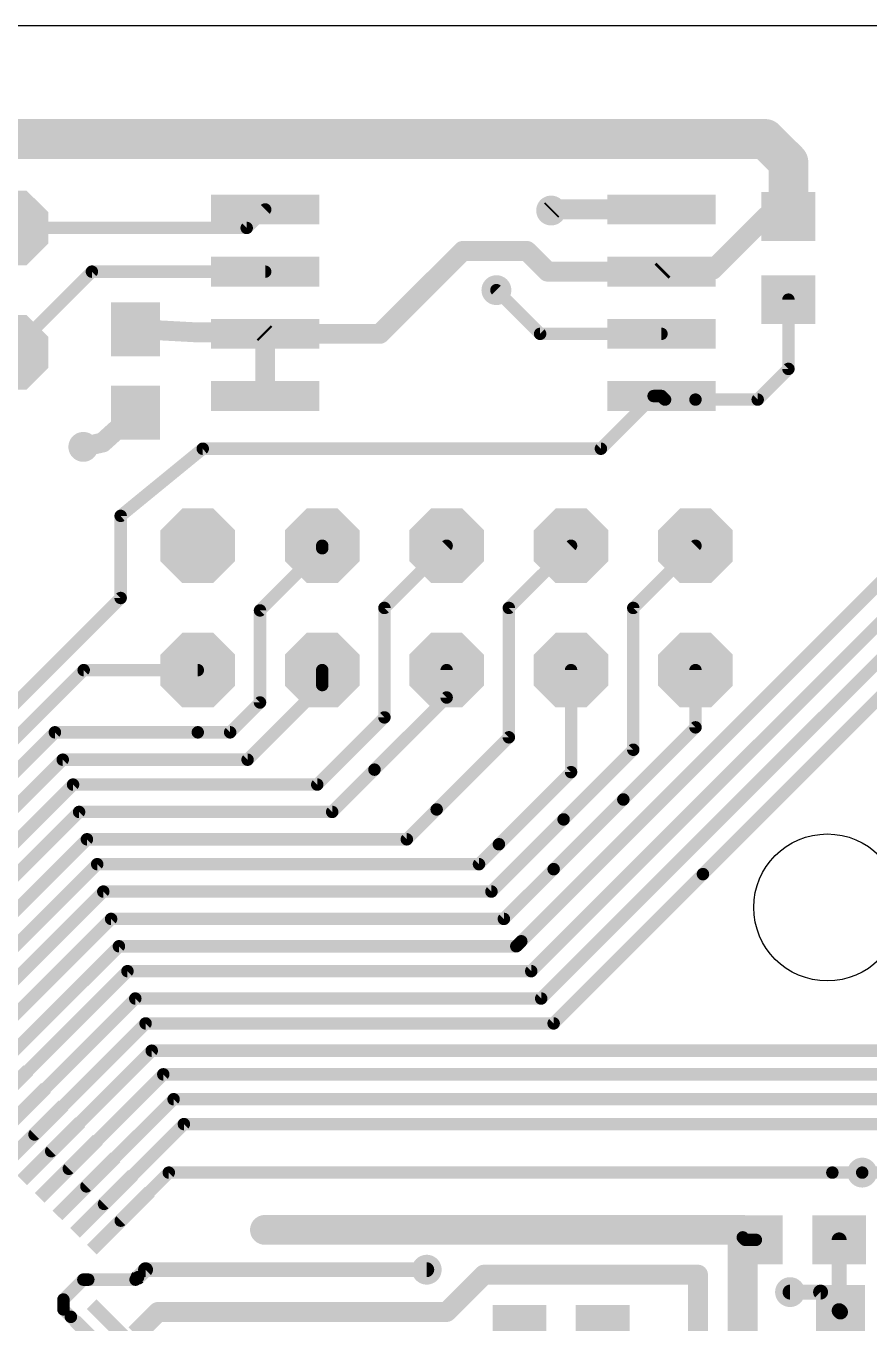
# Model space of a CAD drawing. Extents: x 0 to 81, y 1 to 51.
# Drawn here: x 53.64 to 70.85, y 24.51 to 51 of the extents above; entities that cross this region are included whole.
import ezdxf

# ---------------------------------------------------------------- set-up
doc = ezdxf.new("R2010")
doc.units = 0
for name, color, linetype in [('1', 22, 'CONTINUOUS'), ('17', 82, 'CONTINUOUS'), ('18', 82, 'CONTINUOUS'), ('20', 7, 'CONTINUOUS')]:
    doc.layers.add(name, color=color, linetype=linetype)

# ---------------------------------------------------------------- blocks, each defined once
blk = doc.blocks.new('OCTAGONP')
at = {"const_width": 0.5}
blk.add_lwpolyline([(-0.25, -0.1036), (-0.25, 0.1036), (-0.1036, 0.25), (0.1036, 0.25), (0.25, 0.1036), (0.25, -0.1036), (0.1036, -0.25), (-0.1036, -0.25), (-0.25, -0.1036), (-0.25, 0.1036)], dxfattribs=at)
blk = doc.blocks.new('RECT')
blk.add_solid([(-0.5, -0.5), (0.5, -0.5), (-0.5, 0.5), (0.5, 0.5)])
blk = doc.blocks.new('ROUNDV')
at = {"const_width": 0.5}
blk.add_lwpolyline([(0, -0.25, 1), (0, 0.25, 1), (0, -0.25)], format="xyb", dxfattribs=at)

msp = doc.modelspace()

# ---------------------------------------------------------------- linework, layer by layer
at = {"layer": '1'}
for points, const_width in [([(47.9298, 48.6918), (68.7324, 48.6918)], 0.8128), ([(68.7324, 48.6918), (69.0372, 48.387)], 0.8128), ([(69.0372, 48.387), (69.2073, 48.217)], 0.8128), ([(69.2073, 48.217), (69.2073, 47.1109)], 0.8128), ([(64.3858, 47.253), (64.3636, 47.2308)], 0.4064), ([(66.6158, 47.253), (64.3858, 47.253)], 0.4064), ([(58.5259, 47.253), (58.1481, 46.8752)], 0.254), ([(68.7517, 47.1109), (67.6656, 46.0248)], 0.4064), ([(69.2073, 47.1109), (68.7517, 47.1109)], 0.4064), ([(58.1481, 46.8752), (53.34, 46.8752)], 0.254), ([(60.8674, 44.713), (62.5602, 46.4058)], 0.4064), ([(62.5602, 46.4058), (63.8678, 46.4058)], 0.4064), ([(63.8678, 46.4058), (64.2906, 45.983)], 0.4064), ([(53.34, 44.3352), (54.9878, 45.983)], 0.254), ([(54.9878, 45.983), (58.5259, 45.983)], 0.254), ([(66.6158, 45.983), (64.2906, 45.983)], 0.4064), ([(66.6576, 46.0248), (66.6158, 45.983)], 0.4064), ([(67.6656, 46.0248), (66.6576, 46.0248)], 0.4064), ([(64.1382, 44.713), (63.246, 45.6052)], 0.254), ([(69.2073, 45.4109), (69.2073, 43.9973)], 0.254), ([(55.88, 44.8042), (55.9934, 44.8042)], 0.4064), ([(55.9934, 44.8042), (57.15, 44.7416)], 0.4064), ([(57.15, 44.7416), (58.4973, 44.7416)], 0.4064), ([(58.4973, 44.7416), (58.5259, 44.713)], 0.4064), ([(58.5259, 44.713), (60.1186, 44.713)], 0.4064), ([(58.5259, 44.713), (58.5259, 43.443)], 0.4064), ([(60.1186, 44.713), (60.8674, 44.713)], 0.4064), ([(66.6158, 44.713), (64.1382, 44.713)], 0.254), ([(69.2073, 43.9973), (68.58, 43.37)], 0.254), ([(65.3796, 42.3672), (66.4554, 43.443)], 0.254), ([(66.4554, 43.443), (66.6158, 43.443)], 0.254), ([(66.6887, 43.37), (66.6158, 43.443)], 0.254), ([(67.31, 43.37), (66.6887, 43.37)], 0.254), ([(68.58, 43.37), (67.31, 43.37)], 0.254), ([(55.88, 43.1042), (55.2078, 42.4946)], 0.4064), ([(55.2078, 42.4946), (54.8132, 42.4048)], 0.4064), ([(55.5752, 40.9956), (57.2516, 42.3672)], 0.254), ([(57.2516, 42.3672), (65.3796, 42.3672)], 0.254), ([(55.5752, 39.3189), (55.5752, 40.9956)], 0.254), ([(58.42, 39.0652), (59.69, 40.3352)], 0.254), ([(59.69, 40.3352), (59.69, 40.386)], 0.254), ([(60.96, 39.116), (62.23, 40.386)], 0.254), ([(63.5, 39.116), (64.77, 40.386)], 0.254), ([(71.7056, 40.2604), (63.754, 32.3088)], 0.254), ([(66.04, 39.116), (67.31, 40.386)], 0.254), ([(72.0358, 39.7778), (63.9572, 31.6992)], 0.254), ([(49.2188, 32.9625), (55.5752, 39.3189)], 0.254), ([(60.96, 36.8808), (60.96, 39.116)], 0.254), ([(63.5, 36.4744), (63.5, 39.116)], 0.254), ([(72.2898, 39.2698), (64.1604, 31.1404)], 0.254), ([(66.04, 36.2204), (66.04, 39.116)], 0.254), ([(58.42, 37.1856), (58.42, 39.0652)], 0.254), ([(67.4624, 33.6804), (72.4916, 38.7096)], 0.254), ([(49.578, 32.6033), (54.8207, 37.846)], 0.254), ([(54.8207, 37.846), (57.15, 37.846)], 0.254), ([(59.69, 37.5412), (59.69, 37.846)], 0.254), ([(62.23, 37.2872), (62.23, 37.846)], 0.254), ([(64.77, 35.7632), (64.77, 37.846)], 0.254), ([(67.31, 36.6776), (67.31, 37.846)], 0.254), ([(58.166, 36.0172), (59.69, 37.5412)], 0.254), ([(60.7568, 35.814), (62.23, 37.2872)], 0.254), ([(57.8104, 36.576), (58.42, 37.1856)], 0.254), ([(59.5884, 35.5092), (60.96, 36.8808)], 0.254), ([(49.9193, 32.262), (54.2332, 36.576)], 0.254), ([(54.2332, 36.576), (57.15, 36.576)], 0.254), ([(57.15, 36.576), (57.8104, 36.576)], 0.254), ([(62.0268, 35.0012), (63.5, 36.4744)], 0.254), ([(65.8368, 35.2044), (67.31, 36.6776)], 0.254), ([(64.6176, 34.798), (66.04, 36.2204)], 0.254), ([(50.2785, 31.9028), (54.3929, 36.0172)], 0.254), ([(54.3929, 36.0172), (58.166, 36.0172)], 0.254), ([(59.8932, 34.9504), (60.7568, 35.814)], 0.254), ([(63.2968, 34.29), (64.77, 35.7632)], 0.254), ([(50.6377, 31.5436), (54.6033, 35.5092)], 0.254), ([(54.6033, 35.5092), (59.5884, 35.5092)], 0.254), ([(64.4144, 33.782), (65.8368, 35.2044)], 0.254), ([(50.9789, 31.2024), (54.727, 34.9504)], 0.254), ([(54.727, 34.9504), (59.8932, 34.9504)], 0.254), ([(61.4172, 34.3916), (62.0268, 35.0012)], 0.254), ([(63.1444, 33.3248), (64.6176, 34.798)], 0.254), ([(51.3382, 30.8432), (54.8866, 34.3916)], 0.254), ([(54.8866, 34.3916), (61.4172, 34.3916)], 0.254), ([(62.8904, 33.8836), (63.2968, 34.29)], 0.254), ([(51.6974, 30.4839), (55.097, 33.8836)], 0.254), ([(55.097, 33.8836), (62.8904, 33.8836)], 0.254), ([(63.3984, 32.766), (64.4144, 33.782)], 0.254), ([(67.4624, 33.6804), (64.4144, 30.6324)], 0.254), ([(52.0386, 30.1427), (55.2207, 33.3248)], 0.254), ([(55.2207, 33.3248), (63.1444, 33.3248)], 0.254), ([(52.3978, 29.7835), (55.3803, 32.766)], 0.254), ([(55.3803, 32.766), (63.3984, 32.766)], 0.254), ([(55.54, 32.2072), (52.757, 29.4243)], 0.254), ([(63.6524, 32.2072), (55.54, 32.2072)], 0.254), ([(63.754, 32.3088), (63.6524, 32.2072)], 0.254), ([(55.7145, 31.6992), (53.0983, 29.083)], 0.254), ([(63.9572, 31.6992), (55.7145, 31.6992)], 0.254), ([(55.8741, 31.1404), (53.4575, 28.7238)], 0.254), ([(64.1604, 31.1404), (55.8741, 31.1404)], 0.254), ([(53.8167, 28.3646), (56.0845, 30.6324)], 0.254), ([(64.4144, 30.6324), (56.0845, 30.6324)], 0.254), ([(54.158, 28.0234), (56.2096, 30.075)], 0.254), ([(56.2096, 30.075), (73.2748, 30.075)], 0.254), ([(54.5172, 27.6641), (56.4454, 29.5924)], 0.254), ([(56.4454, 29.5924), (73.2748, 29.5924)], 0.254), ([(54.8764, 27.3049), (56.6558, 29.0844)], 0.254), ([(56.6558, 29.0844), (73.2748, 29.0844)], 0.254), ([(55.2356, 26.9457), (56.8663, 28.5764)], 0.254), ([(56.8663, 28.5764), (73.2748, 28.5764)], 0.254), ([(55.5768, 26.6045), (56.5582, 27.5858)], 0.254), ([(56.5582, 27.5858), (70.104, 27.5858)], 0.254), ([(70.104, 27.5858), (70.7136, 27.5858)], 0.254), ([(70.7136, 27.5858), (70.104, 27.5858)], 0.254), ([(70.7136, 27.5858), (71.882, 27.5858)], 0.254), ([(67.056, 26.416), (58.5216, 26.416)], 0.6096), ([(67.056, 26.416), (68.2752, 26.416)], 0.6096), ([(68.2752, 26.416), (68.2752, 26.2636)], 0.6096), ([(68.2752, 26.2636), (68.2752, 23.876)], 0.6096), ([(68.326, 26.2128), (68.2752, 26.2636)], 0.254), ([(68.5428, 26.2128), (68.326, 26.2128)], 0.254), ([(70.2428, 24.7668), (70.2428, 26.2128)], 0.3048), ([(56.0832, 25.6032), (55.9308, 25.4508)], 0.3048), ([(61.8236, 25.6032), (56.0832, 25.6032)], 0.3048), ([(62.23, 24.7396), (62.992, 25.5016)], 0.4064), ([(62.992, 25.5016), (66.3956, 25.5016)], 0.4064), ([(66.3956, 25.5016), (67.3608, 25.5016)], 0.4064), ([(67.3608, 25.5016), (67.3608, 23.4696)], 0.4064), ([(54.4068, 24.9936), (54.8132, 25.4)], 0.254), ([(54.8132, 25.4), (54.9148, 25.4)], 0.254), ([(54.9148, 25.4), (55.88, 25.4)], 0.254), ([(55.88, 25.4), (55.9308, 25.4508)], 0.254), ([(69.8636, 25.146), (69.2404, 25.146)], 0.3048), ([(70.2428, 24.7668), (69.8636, 25.146)], 0.3048), ([(54.4068, 24.7931), (54.4068, 24.9936)], 0.254), ([(54.5592, 24.6407), (54.4068, 24.7931)], 0.254), ([(56.3372, 24.7396), (55.88, 24.2824)], 0.4064), ([(56.3372, 24.7396), (62.23, 24.7396)], 0.4064), ([(70.27, 24.7396), (70.2428, 24.7668)], 0.3048), ([(70.2428, 24.7668), (70.27, 24.7396)], 0.3048), ([(54.5592, 24.6407), (55.2356, 23.9643)], 0.254)]:
    msp.add_lwpolyline(points, dxfattribs=dict(at, const_width=const_width))
for points, const_width in [([(68.8761, 48.8355, 1), (68.5887, 48.5481)], 0.4064), ([(68.7324, 48.4886, 1), (68.7324, 48.895)], 0.4064), ([(69.1809, 48.5307, 1), (68.8935, 48.2433)], 0.4064), ([(68.8935, 48.2433, 1), (69.1809, 48.5307)], 0.4064), ([(69.4104, 48.217, 1), (69.0041, 48.217)], 0.4064), ([(69.0636, 48.0733, 1), (69.3509, 48.3606)], 0.4064), ([(64.3858, 47.3546, 1), (64.3858, 47.1514)], 0.2032), ([(64.4576, 47.1812, 1), (64.314, 47.3248)], 0.2032), ([(66.6158, 47.1514, 1), (66.6158, 47.3546)], 0.2032), ([(58.5708, 47.2081, 1), (58.4809, 47.2979)], 0.127), ([(64.2918, 47.3026, 1), (64.4354, 47.159)], 0.2032), ([(68.7517, 47.2125, 1), (68.7517, 47.0093)], 0.2032), ([(68.8235, 47.0391, 1), (68.6799, 47.1827)], 0.2032), ([(69.0041, 47.1109, 1), (69.4104, 47.1109)], 0.4064), ([(69.2073, 47.0093, 1), (69.2073, 47.2125)], 0.2032), ([(58.1031, 46.9201, 1), (58.193, 46.8303)], 0.127), ([(58.1481, 46.8117, 1), (58.1481, 46.9387)], 0.127), ([(62.5602, 46.5074, 1), (62.5602, 46.3042)], 0.2032), ([(62.632, 46.334, 1), (62.4884, 46.4776)], 0.2032), ([(63.9396, 46.4776, 1), (63.796, 46.334)], 0.2032), ([(63.8678, 46.3042, 1), (63.8678, 46.5074)], 0.2032), ([(54.9878, 46.0465, 1), (54.9878, 45.9195)], 0.127), ([(55.0327, 45.9381, 1), (54.9429, 46.0279)], 0.127), ([(58.5259, 45.9195, 1), (58.5259, 46.0465)], 0.127), ([(64.2906, 46.0846, 1), (64.2906, 45.8814)], 0.2032), ([(64.2188, 45.9112, 1), (64.3624, 46.0548)], 0.2032), ([(66.5439, 46.0548, 1), (66.6876, 45.9112)], 0.2032), ([(66.6576, 46.1264, 1), (66.6576, 45.9232)], 0.2032), ([(66.7294, 45.953, 1), (66.5857, 46.0966)], 0.2032), ([(66.6158, 45.8814, 1), (66.6158, 46.0846)], 0.2032), ([(67.5938, 46.0966, 1), (67.7374, 45.953)], 0.2032), ([(67.6656, 45.9232, 1), (67.6656, 46.1264)], 0.2032), ([(63.2909, 45.6501, 1), (63.2011, 45.5603)], 0.127), ([(69.2708, 45.4109, 1), (69.1437, 45.4109)], 0.127), ([(55.88, 44.9058, 1), (55.88, 44.7026)], 0.2032), ([(55.9989, 44.9057, 1), (55.9879, 44.7027)], 0.2032), ([(55.9934, 44.7026, 1), (55.9934, 44.9058)], 0.2032), ([(57.15, 44.8432, 1), (57.15, 44.64)], 0.2032), ([(57.1445, 44.6401, 1), (57.1555, 44.8431)], 0.2032), ([(58.5691, 44.8134, 1), (58.4254, 44.6698)], 0.2032), ([(58.5259, 44.8146, 1), (58.5259, 44.6114)], 0.2032), ([(58.6275, 44.713, 1), (58.4243, 44.713)], 0.2032), ([(58.454, 44.6412, 1), (58.5977, 44.7848)], 0.2032), ([(58.4973, 44.64, 1), (58.4973, 44.8432)], 0.2032), ([(60.1186, 44.8146, 1), (60.1186, 44.6114)], 0.2032), ([(60.1186, 44.6114, 1), (60.1186, 44.8146)], 0.2032), ([(60.7956, 44.7848, 1), (60.9392, 44.6412)], 0.2032), ([(60.8674, 44.6114, 1), (60.8674, 44.8146)], 0.2032), ([(64.1382, 44.7765, 1), (64.1382, 44.6495)], 0.127), ([(64.0933, 44.6681, 1), (64.1831, 44.7579)], 0.127), ([(66.6158, 44.6495, 1), (66.6158, 44.7765)], 0.127), ([(69.1437, 43.9973, 1), (69.2708, 43.9973)], 0.127), ([(69.2522, 43.9523, 1), (69.1623, 44.0422)], 0.127), ([(58.4243, 43.443, 1), (58.6275, 43.443)], 0.2032), ([(66.4554, 43.5065, 1), (66.4554, 43.3795)], 0.127), ([(66.5003, 43.3981, 1), (66.4105, 43.4879)], 0.127), ([(66.6607, 43.4879, 1), (66.5708, 43.3981)], 0.127), ([(66.6158, 43.3795, 1), (66.6158, 43.5065)], 0.127), ([(66.6887, 43.4335, 1), (66.6887, 43.3065)], 0.127), ([(66.6438, 43.3251, 1), (66.7337, 43.4149)], 0.127), ([(67.31, 43.4335, 1), (67.31, 43.3065)], 0.127), ([(67.31, 43.3065, 1), (67.31, 43.4335)], 0.127), ([(68.5351, 43.4149, 1), (68.6249, 43.3251)], 0.127), ([(68.58, 43.3065, 1), (68.58, 43.4335)], 0.127), ([(55.9483, 43.0289, 1), (55.8117, 43.1795)], 0.2032), ([(55.1395, 42.5699, 1), (55.2761, 42.4193)], 0.2032), ([(55.2303, 42.3955, 1), (55.1853, 42.5937)], 0.2032), ([(54.7907, 42.5039, 1), (54.8357, 42.3057)], 0.2032), ([(57.2516, 42.4307, 1), (57.2516, 42.3037)], 0.127), ([(57.2918, 42.3181, 1), (57.2114, 42.4163)], 0.127), ([(65.3347, 42.4121, 1), (65.4245, 42.3223)], 0.127), ([(65.3796, 42.3037, 1), (65.3796, 42.4307)], 0.127), ([(55.6387, 40.9956, 1), (55.5117, 40.9956)], 0.127), ([(55.535, 41.0447, 1), (55.6154, 40.9465)], 0.127), ([(59.7535, 40.386, 1), (59.6265, 40.386)], 0.127), ([(59.6265, 40.3352, 1), (59.7535, 40.3352)], 0.127), ([(59.7349, 40.2903, 1), (59.6451, 40.3801)], 0.127), ([(62.2749, 40.3411, 1), (62.1851, 40.4309)], 0.127), ([(64.8149, 40.3411, 1), (64.7251, 40.4309)], 0.127), ([(67.3549, 40.3411, 1), (67.2651, 40.4309)], 0.127), ([(55.5117, 39.3189, 1), (55.6387, 39.3189)], 0.127), ([(55.6201, 39.274, 1), (55.5303, 39.3638)], 0.127), ([(61.0235, 39.116, 1), (60.8965, 39.116)], 0.127), ([(60.9151, 39.1609, 1), (61.0049, 39.0711)], 0.127), ([(63.5635, 39.116, 1), (63.4365, 39.116)], 0.127), ([(63.4551, 39.1609, 1), (63.5449, 39.0711)], 0.127), ([(66.1035, 39.116, 1), (65.9765, 39.116)], 0.127), ([(65.9951, 39.1609, 1), (66.0849, 39.0711)], 0.127), ([(58.4835, 39.0652, 1), (58.3565, 39.0652)], 0.127), ([(58.3751, 39.1101, 1), (58.4649, 39.0203)], 0.127), ([(54.8207, 37.9095, 1), (54.8207, 37.7825)], 0.127), ([(54.8656, 37.8011, 1), (54.7758, 37.8909)], 0.127), ([(57.15, 37.7825, 1), (57.15, 37.9095)], 0.127), ([(59.7535, 37.846, 1), (59.6265, 37.846)], 0.127), ([(62.2935, 37.846, 1), (62.1665, 37.846)], 0.127), ([(64.8335, 37.846, 1), (64.7065, 37.846)], 0.127), ([(67.3735, 37.846, 1), (67.2465, 37.846)], 0.127), ([(59.7349, 37.4963, 1), (59.6451, 37.5861)], 0.127), ([(59.6265, 37.5412, 1), (59.7535, 37.5412)], 0.127), ([(62.1665, 37.2872, 1), (62.2935, 37.2872)], 0.127), ([(62.2749, 37.2423, 1), (62.1851, 37.3321)], 0.127), ([(58.3565, 37.1856, 1), (58.4835, 37.1856)], 0.127), ([(58.4649, 37.1407, 1), (58.3751, 37.2305)], 0.127), ([(60.8965, 36.8808, 1), (61.0235, 36.8808)], 0.127), ([(61.0049, 36.8359, 1), (60.9151, 36.9257)], 0.127), ([(54.2332, 36.6395, 1), (54.2332, 36.5125)], 0.127), ([(54.2781, 36.5311, 1), (54.1883, 36.6209)], 0.127), ([(57.15, 36.6395, 1), (57.15, 36.5125)], 0.127), ([(57.15, 36.5125, 1), (57.15, 36.6395)], 0.127), ([(57.7655, 36.6209, 1), (57.8553, 36.5311)], 0.127), ([(57.8104, 36.5125, 1), (57.8104, 36.6395)], 0.127), ([(63.5449, 36.4295, 1), (63.4551, 36.5193)], 0.127), ([(67.2465, 36.6776, 1), (67.3735, 36.6776)], 0.127), ([(67.3549, 36.6327, 1), (67.2651, 36.7225)], 0.127), ([(63.4365, 36.4744, 1), (63.5635, 36.4744)], 0.127), ([(66.0849, 36.1755, 1), (65.9951, 36.2653)], 0.127), ([(54.3929, 36.0807, 1), (54.3929, 35.9537)], 0.127), ([(54.4378, 35.9723, 1), (54.348, 36.0621)], 0.127), ([(58.1211, 36.0621, 1), (58.2109, 35.9723)], 0.127), ([(58.166, 35.9537, 1), (58.166, 36.0807)], 0.127), ([(65.9765, 36.2204, 1), (66.1035, 36.2204)], 0.127), ([(60.7119, 35.8589, 1), (60.8017, 35.7691)], 0.127), ([(60.8017, 35.7691, 1), (60.7119, 35.8589)], 0.127), ([(64.7065, 35.7632, 1), (64.8335, 35.7632)], 0.127), ([(64.8149, 35.7183, 1), (64.7251, 35.8081)], 0.127), ([(54.6033, 35.5727, 1), (54.6033, 35.4457)], 0.127), ([(54.6482, 35.4643, 1), (54.5584, 35.5541)], 0.127), ([(59.5435, 35.5541, 1), (59.6333, 35.4643)], 0.127), ([(59.5884, 35.4457, 1), (59.5884, 35.5727)], 0.127), ([(65.7919, 35.2493, 1), (65.8817, 35.1595)], 0.127), ([(65.8817, 35.1595, 1), (65.7919, 35.2493)], 0.127), ([(54.727, 35.0139, 1), (54.727, 34.8869)], 0.127), ([(54.7719, 34.9055, 1), (54.6821, 34.9953)], 0.127), ([(59.8483, 34.9953, 1), (59.9381, 34.9055)], 0.127), ([(59.8932, 34.8869, 1), (59.8932, 35.0139)], 0.127), ([(61.9819, 35.0461, 1), (62.0717, 34.9563)], 0.127), ([(62.0717, 34.9563, 1), (61.9819, 35.0461)], 0.127), ([(64.5727, 34.8429, 1), (64.6625, 34.7531)], 0.127), ([(64.6625, 34.7531, 1), (64.5727, 34.8429)], 0.127), ([(54.8866, 34.4551, 1), (54.8866, 34.3281)], 0.127), ([(54.9315, 34.3467, 1), (54.8417, 34.4365)], 0.127), ([(61.3723, 34.4365, 1), (61.4621, 34.3467)], 0.127), ([(61.4172, 34.3281, 1), (61.4172, 34.4551)], 0.127), ([(63.2519, 34.3349, 1), (63.3417, 34.2451)], 0.127), ([(63.3417, 34.2451, 1), (63.2519, 34.3349)], 0.127), ([(55.097, 33.9471, 1), (55.097, 33.8201)], 0.127), ([(55.1419, 33.8387, 1), (55.0521, 33.9285)], 0.127), ([(62.8455, 33.9285, 1), (62.9353, 33.8387)], 0.127), ([(62.8904, 33.8201, 1), (62.8904, 33.9471)], 0.127), ([(64.4593, 33.7371, 1), (64.3695, 33.8269)], 0.127), ([(64.3695, 33.8269, 1), (64.4593, 33.7371)], 0.127), ([(67.4175, 33.7253, 1), (67.5073, 33.6355)], 0.127), ([(67.5073, 33.6355, 1), (67.4175, 33.7253)], 0.127), ([(55.2207, 33.3883, 1), (55.2207, 33.2613)], 0.127), ([(55.2656, 33.2799, 1), (55.1758, 33.3697)], 0.127), ([(63.0995, 33.3697, 1), (63.1893, 33.2799)], 0.127), ([(63.1444, 33.2613, 1), (63.1444, 33.3883)], 0.127), ([(55.3803, 32.8295, 1), (55.3803, 32.7025)], 0.127), ([(55.4252, 32.7211, 1), (55.3354, 32.8109)], 0.127), ([(63.3535, 32.8109, 1), (63.4433, 32.7211)], 0.127), ([(63.3984, 32.7025, 1), (63.3984, 32.8295)], 0.127), ([(55.54, 32.2707, 1), (55.54, 32.1437)], 0.127), ([(55.5849, 32.1623, 1), (55.4951, 32.2521)], 0.127), ([(63.6075, 32.2521, 1), (63.6973, 32.1623)], 0.127), ([(63.6524, 32.1437, 1), (63.6524, 32.2707)], 0.127), ([(63.7091, 32.3537, 1), (63.7989, 32.2639)], 0.127), ([(63.7989, 32.2639, 1), (63.7091, 32.3537)], 0.127), ([(55.7145, 31.7627, 1), (55.7145, 31.6357)], 0.127), ([(55.7594, 31.6543, 1), (55.6696, 31.7441)], 0.127), ([(63.9123, 31.7441, 1), (64.0021, 31.6543)], 0.127), ([(63.9572, 31.6357, 1), (63.9572, 31.7627)], 0.127), ([(55.8741, 31.2039, 1), (55.8741, 31.0769)], 0.127), ([(55.919, 31.0955, 1), (55.8292, 31.1853)], 0.127), ([(64.1604, 31.0769, 1), (64.1604, 31.2039)], 0.127), ([(64.1155, 31.1853, 1), (64.2053, 31.0955)], 0.127), ([(56.0845, 30.6959, 1), (56.0845, 30.5689)], 0.127), ([(56.1294, 30.5875, 1), (56.0396, 30.6773)], 0.127), ([(64.3695, 30.6773, 1), (64.4593, 30.5875)], 0.127), ([(64.4144, 30.5689, 1), (64.4144, 30.6959)], 0.127), ([(56.2096, 30.1385, 1), (56.2096, 30.0115)], 0.127), ([(56.2545, 30.0301, 1), (56.1647, 30.1199)], 0.127), ([(56.4454, 29.6559, 1), (56.4454, 29.5289)], 0.127), ([(56.4903, 29.5475, 1), (56.4005, 29.6373)], 0.127), ([(56.6558, 29.1479, 1), (56.6558, 29.0209)], 0.127), ([(56.7007, 29.0395, 1), (56.6109, 29.1293)], 0.127), ([(56.8663, 28.6399, 1), (56.8663, 28.5129)], 0.127), ([(56.9112, 28.5315, 1), (56.8214, 28.6213)], 0.127), ([(53.7718, 28.4095, 1), (53.8616, 28.3197)], 0.127), ([(54.1131, 28.0683, 1), (54.2029, 27.9785)], 0.127), ([(54.4723, 27.709, 1), (54.5621, 27.6192)], 0.127), ([(56.5582, 27.6493, 1), (56.5582, 27.5223)], 0.127), ([(56.6031, 27.5409, 1), (56.5133, 27.6307)], 0.127), ([(70.104, 27.6493, 1), (70.104, 27.5223)], 0.127), ([(70.104, 27.6493, 1), (70.104, 27.5223)], 0.127), ([(70.104, 27.5223, 1), (70.104, 27.6493)], 0.127), ([(70.7136, 27.6493, 1), (70.7136, 27.5223)], 0.127), ([(70.7136, 27.5223, 1), (70.7136, 27.6493)], 0.127), ([(70.7136, 27.5223, 1), (70.7136, 27.6493)], 0.127), ([(54.8315, 27.3498, 1), (54.9213, 27.26)], 0.127), ([(55.1907, 26.9906, 1), (55.2805, 26.9008)], 0.127), ([(55.5319, 26.6494, 1), (55.6217, 26.5596)], 0.127), ([(58.5216, 26.5684, 1), (58.5216, 26.2636)], 0.3048), ([(67.056, 26.5684, 1), (67.056, 26.2636)], 0.3048), ([(67.056, 26.2636, 1), (67.056, 26.5684)], 0.3048), ([(68.4276, 26.416, 1), (68.1228, 26.416)], 0.3048), ([(68.4276, 26.2636, 1), (68.1228, 26.2636)], 0.3048), ([(68.2752, 26.2636, 1), (68.2752, 26.5684)], 0.3048), ([(68.1228, 26.2636, 1), (68.4276, 26.2636)], 0.3048), ([(68.3201, 26.3085, 1), (68.2303, 26.2187)], 0.127), ([(68.326, 26.2763, 1), (68.326, 26.1493)], 0.127), ([(68.2811, 26.1679, 1), (68.3709, 26.2577)], 0.127), ([(68.5428, 26.1493, 1), (68.5428, 26.2763)], 0.127), ([(70.319, 26.2128, 1), (70.1666, 26.2128)], 0.1524), ([(56.0832, 25.6794, 1), (56.0832, 25.527)], 0.1524), ([(56.1371, 25.5493, 1), (56.0293, 25.6571)], 0.1524), ([(61.8236, 25.527, 1), (61.8236, 25.6794)], 0.1524), ([(62.992, 25.6032, 1), (62.992, 25.4)], 0.2032), ([(63.0638, 25.4298, 1), (62.9202, 25.5734)], 0.2032), ([(66.3956, 25.6032, 1), (66.3956, 25.4)], 0.2032), ([(66.3956, 25.4, 1), (66.3956, 25.6032)], 0.2032), ([(67.4624, 25.5016, 1), (67.2592, 25.5016)], 0.2032), ([(67.3608, 25.4, 1), (67.3608, 25.6032)], 0.2032), ([(54.8132, 25.4635, 1), (54.8132, 25.3365)], 0.127), ([(54.8581, 25.3551, 1), (54.7683, 25.4449)], 0.127), ([(54.9148, 25.4635, 1), (54.9148, 25.3365)], 0.127), ([(54.9148, 25.3365, 1), (54.9148, 25.4635)], 0.127), ([(55.8351, 25.4449, 1), (55.9249, 25.3551)], 0.127), ([(55.8769, 25.5047, 1), (55.9847, 25.3969)], 0.1524), ([(55.88, 25.3365, 1), (55.88, 25.4635)], 0.127), ([(55.9757, 25.4059, 1), (55.8859, 25.4957)], 0.127), ([(69.2404, 25.2222, 1), (69.2404, 25.0698)], 0.1524), ([(69.9175, 25.1999, 1), (69.8097, 25.0921)], 0.1524), ([(69.8636, 25.0698, 1), (69.8636, 25.2222)], 0.1524), ([(54.4703, 24.9936, 1), (54.3433, 24.9936)], 0.127), ([(54.3619, 25.0385, 1), (54.4517, 24.9487)], 0.127), ([(54.4517, 24.838, 1), (54.3619, 24.7482)], 0.127), ([(56.3372, 24.8412, 1), (56.3372, 24.638)], 0.2032), ([(56.409, 24.6678, 1), (56.2654, 24.8114)], 0.2032), ([(62.1582, 24.8114, 1), (62.3018, 24.6678)], 0.2032), ([(62.23, 24.638, 1), (62.23, 24.8412)], 0.2032), ([(70.2967, 24.8207, 1), (70.1889, 24.7129)], 0.1524), ([(70.2967, 24.8207, 1), (70.1889, 24.7129)], 0.1524), ([(54.3433, 24.7931, 1), (54.4703, 24.7931)], 0.127), ([(54.6041, 24.6856, 1), (54.5143, 24.5958)], 0.127), ([(54.5143, 24.5958, 1), (54.6041, 24.6856)], 0.127), ([(70.1666, 24.7668, 1), (70.319, 24.7668)], 0.1524), ([(70.1889, 24.7129, 1), (70.2967, 24.8207)], 0.1524), ([(70.2161, 24.6857, 1), (70.3239, 24.7935)], 0.1524), ([(70.2161, 24.6857, 1), (70.3239, 24.7935)], 0.1524)]:
    msp.add_lwpolyline(points, format="xyb", dxfattribs=dict(at, const_width=const_width))
at = {"layer": '20'}
msp.add_line((81, 51), (0, 51), dxfattribs=at)
msp.add_circle((70, 33), 1.5, dxfattribs=at)

# ---------------------------------------------------------------- block references
at = {"layer": '1'}
for p, xscale, yscale, rotation in [((58.5259, 47.253), 0.6096, 2.2098, 90), ((66.6158, 47.253), 0.6096, 2.2098, 90), ((58.5259, 45.983), 0.6096, 2.2098, 90), ((66.6158, 45.983), 0.6096, 2.2098, 90), ((58.5259, 44.713), 0.6096, 2.2098, 90), ((66.6158, 44.713), 0.6096, 2.2098, 90), ((58.5259, 43.443), 0.6096, 2.2098, 90), ((66.6158, 43.443), 0.6096, 2.2098, 90), ((53.0983, 29.083), 0.2794, 1.6764, 315), ((53.4575, 28.7238), 0.2794, 1.6764, 315), ((53.8167, 28.3646), 0.2794, 1.6764, 315), ((54.158, 28.0234), 0.2794, 1.6764, 315), ((54.5172, 27.6641), 0.2794, 1.6764, 315), ((54.8764, 27.3049), 0.2794, 1.6764, 315), ((55.2356, 26.9457), 0.2794, 1.6764, 315), ((55.5768, 26.6045), 0.2794, 1.6764, 315), ((55.5768, 24.3055), 0.2794, 1.6764, 225), ((55.2356, 23.9643), 0.2794, 1.6764, 225)]:
    msp.add_blockref('RECT', p, dxfattribs=dict(at, xscale=xscale, yscale=yscale, rotation=rotation))
at = {"layer": '1', "yscale": 1.1, "rotation": 90}
for p in [(69.2073, 47.1109), (69.2073, 45.4109)]:
    msp.add_blockref('RECT', p, dxfattribs=at)
at = {"layer": '1', "xscale": 1.1}
for p, rotation in [((55.88, 44.8042), 270), ((55.88, 43.1042), 270), ((63.7168, 24.384), 180), ((65.4168, 24.384), 180)]:
    msp.add_blockref('RECT', p, dxfattribs=dict(at, rotation=rotation))
for p in [(68.5428, 26.2128), (70.2428, 26.2128)]:
    msp.add_blockref('RECT', p, dxfattribs=at)
at = {"layer": '1', "yscale": 1.1}
msp.add_blockref('RECT', (70.27, 24.7396), dxfattribs=at)
at = {"layer": '17', "xscale": 1.524, "yscale": 1.524}
for p in [(53.34, 46.8752), (53.34, 44.3352), (57.15, 40.386), (59.69, 40.386), (62.23, 40.386), (64.77, 40.386), (67.31, 40.386), (57.15, 37.846), (59.69, 37.846), (62.23, 37.846), (64.77, 37.846), (67.31, 37.846)]:
    msp.add_blockref('OCTAGONP', p, dxfattribs=at)
at = {"layer": '18', "xscale": 0.6096, "yscale": 0.6096}
for p in [(64.3636, 47.2308), (63.246, 45.6052), (54.8132, 42.4048), (70.7136, 27.5858), (58.5216, 26.416), (61.8236, 25.6032), (69.2404, 25.146)]:
    msp.add_blockref('ROUNDV', p, dxfattribs=at)

doc.saveas('drawing.dxf')
